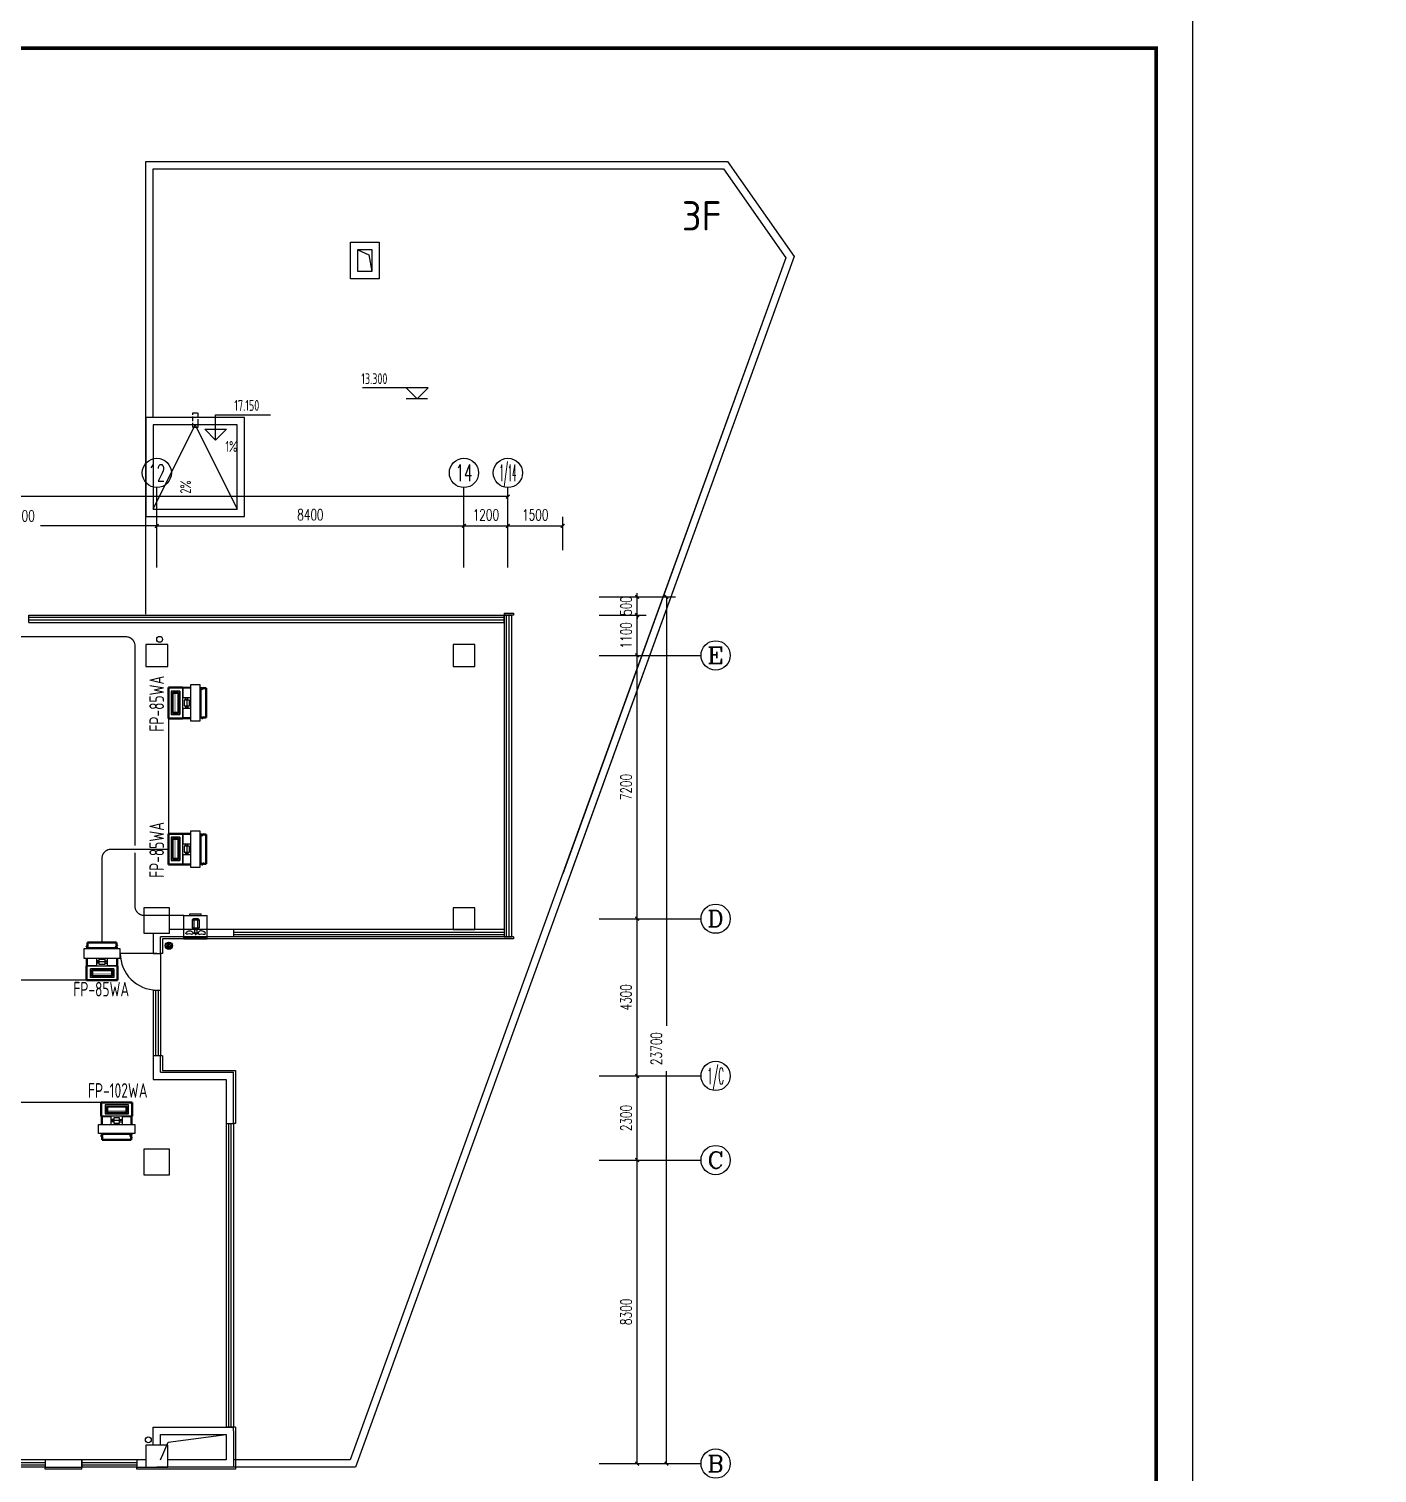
# Model space of a CAD drawing. Extents: x 2166032 to 5302137, y 581493 to 2416206.
# Drawn here: x 2387243 to 2424117, y 1052954 to 1092445 of the extents above; entities that cross this region are included whole.
import ezdxf
from ezdxf.enums import TextEntityAlignment as Align

# ---------------------------------------------------------------- set-up
doc = ezdxf.new("R2010")
doc.units = 0
doc.header["$LTSCALE"] = 1000
doc.header["$MEASUREMENT"] = 0
doc.linetypes.add('DASH', pattern=[0.35, 0.25, -0.1])
for name, color, linetype in [('ACS_FFG_FK', 7, 'Continuous'), ('AXIS', 3, 'Continuous'), ('AXIS_TEXT', 7, 'Continuous'), ('COLUMN', 2, 'Continuous'), ('DIM1', 3, 'Continuous'), ('DIM_ELEV', 3, 'Continuous'), ('DIM_SYMB', 3, 'Continuous'), ('PUB_TEXT', 7, 'Continuous'), ('PUB_TITLE', 137, 'Continuous'), ('S_WIN', 5, 'Continuous'), ('STAIR', 8, 'Continuous'), ('SURFACE', 8, 'Continuous'), ('WALL', 8, 'Continuous'), ('WINDOW', 8, 'Continuous'), ('WIRE-照明', 1, 'Continuous'), ('厨卫', 8, 'Continuous'), ('屋面', 151, 'Continuous'), ('消防', 7, 'Continuous'), ('道路', 2, 'Continuous'), ('风机盘管', 7, 'Continuous')]:
    doc.layers.add(name, color=color, linetype=linetype)
doc.layers.add('ACS_KT_SB', color=130, linetype='Continuous', lineweight=13)
doc.layers.add('ACS_SFG_F2', color=6, linetype='Continuous', lineweight=50)
doc.styles.add('1', font='@tssdeng.shx', dxfattribs={"width": 0.8, "height": 3.5, "bigfont": '!tssdchn.shx'})
doc.styles.add('_TCH_AXIS', font='complex_.ttf')
doc.styles.add('_TCH_DIM', font='tssdeng.shx', dxfattribs={"bigfont": 'tssdchn.shx'})
doc.styles.add('COMPLEX', font='complex_.ttf')
doc.styles.add('DIM_FONT', font='simplex_.ttf', dxfattribs={"width": 0.7})
doc.styles.add('HZ', font='！tssdeng.shx', dxfattribs={"bigfont": '！tssdchn.shx'})
doc.styles.add('TSSD_Dimension', font='Tssdeng.shx', dxfattribs={"width": 0.7, "bigfont": 'tssdchn.shx'})
doc.dimstyles.new('DIMN', dxfattribs={"dimtxt": 300, "dimasz": 100, "dimexe": 250, "dimexo": 300, "dimgap": 150, "dimtad": 1, "dimdec": 0, "dimzin": 0, "dimdsep": 46, "dimtxsty": 'DIM_FONT', "dimblk": 'ARCHTICK', "dimcen": 0.09, "dimclrt": 7, "dimazin": 2, "dimtfac": 1, "dimtdec": 0, "dimtix": 1, "dimtmove": 2, "dimatfit": 3, "dimldrblk": 'ARCHTICK', "dimfxl": 1, "dimtolj": 1, "dimtzin": 0, "dimarcsym": 0})

# ---------------------------------------------------------------- blocks, each defined once
blk = doc.blocks.new('$SB61_1')
for p, q in [((-344, 91), (-380, 54)), ((-380, 54), (-380, -52)), ((-344, 91), (-134, 91)), ((-344, 91), (-344, -89)), ((-344, 43), (-134, 43)), ((-93, 50), (-134, 91)), ((-134, 91), (-134, -89)), ((-93, 50), (-93, -47)), ((-93, 32), (-10, 32)), ((-10, 66), (-10, -64)), ((-10, 66), (10, 66)), ((10, 16), (10, 66)), ((-344, -89), (-380, -52)), ((-344, -45), (-134, -45)), ((-344, -89), (-134, -89)), ((-93, -47), (-134, -89)), ((-93, -27), (-10, -27)), ((-10, -64), (10, -64)), ((10, -16), (10, -64))]:
    blk.add_line(p, q)
for points in [[(27, 198, 0.411372), (11, 254, 0.494273), (-35, 83, 0.741953), (33, 105, 0.098181), (27, 124, -0.171786), (27, 198)], [(31, -198, -0.313475), (12, -256, -0.472676), (-35, -80, -0.748081), (34, -102, -0.098181), (28, -121, 0.171786), (28, -196)]]:
    blk.add_lwpolyline(points, format="xyb")
blk.add_lwpolyline([(10, 16), (34, 16), (34, -16), (10, -16)], close=True)
for tag, p, height, style, width, flags in [('UNIT', (0, 0), 0.001, 'HZ', 0.7, 1), ('WHAT', (0, 0), 0.001, 'HZ', 0.7, 1), ('SPEC', (0, 0), 0.001, 'HZ', 0.7, 1), ('YSIZE', (34, -16), 0.15, 'DIM_FONT', 0.8, 9), ('XSIZE', (34, -16), 0.15, 'DIM_FONT', 0.8, 9)]:
    blk.add_attdef(tag, p, '', height=height, dxfattribs=dict(style=style, width=width, flags=flags))
blk = doc.blocks.new('A$C54D307B5')
at = {"layer": '消防'}
for p, q in [((0, -300), (0, 300)), ((0, 300), (640, 300)), ((165, 345), (475, 345)), ((165, 300), (165, 345)), ((475, 300), (475, 345)), ((640, -300), (640, 300)), ((0, -340), (0, -300)), ((0, -300), (640, -300)), ((0, -340), (640, -340)), ((640, -340), (640, -300))]:
    blk.add_line(p, q, dxfattribs=at)
at = {"layer": '风机盘管', "xscale": -1.057367996545509, "yscale": 1.057367996545509, "zscale": 1.0573679886336, "rotation": 90}
blk.add_blockref('$SB61_1', (321, -183), dxfattribs=at)
blk = doc.blocks.new('H-DTDFFS-20')
for p, q in [((-0.5, 0.5), (0.5, 0.5)), ((-0.5, -0.5), (-0.5, 0.5)), ((0.5, 0.5), (-0.5, 0.5)), ((-0.44, -0.34), (-0.44, 0.34)), ((-0.44, 0.34), (0.44, 0.34)), ((-0.4, 0.3), (0.4, 0.3)), ((-0.4, -0.3), (-0.4, 0.3)), ((0.4, 0.3), (0.4, -0.3)), ((0.44, 0.34), (0.44, -0.34)), ((0.5, 0.5), (0.5, -0.5)), ((0.5, -0.5), (-0.5, -0.5)), ((0.44, -0.34), (-0.44, -0.34)), ((0.4, -0.3), (-0.4, -0.3))]:
    blk.add_line(p, q)
at = {"const_width": 0.01}
for points in [[(-0.4, 0.162), (0.4, 0.162)], [(-0.4, 0), (0.4, 0)], [(-0.4, -0.162), (0.4, -0.162)]]:
    blk.add_lwpolyline(points, dxfattribs=at)
blk = doc.blocks.new('_ArchTick')
at = {"color": 0, "linetype": 'ByBlock', "const_width": 0.4}
blk.add_lwpolyline([(-0.5, -0.5), (0.5, 0.5)], dxfattribs=at)
blk = doc.blocks.new('*D2380')
at = {"layer": 'AXIS', "color": 0, "lineweight": -2}
for p, q in [((2382343, 1078189), (2382343, 1079104)), ((2390743, 1078189), (2390743, 1079104)), ((2382343, 1078854), (2386527, 1078854)), ((2390743, 1078854), (2387560, 1078854))]:
    blk.add_line(p, q, dxfattribs=at)
at = {"layer": 'Defpoints', "color": 0}
for p in [(2390743, 1078854), (2382343, 1077889), (2390743, 1077889)]:
    blk.add_point(p, dxfattribs=at)
at = {"layer": 'AXIS', "color": 0, "lineweight": -2, "xscale": 100, "yscale": 100, "zscale": 100, "rotation": 180}
blk.add_blockref('_ArchTick', (2382343, 1078854), dxfattribs=at)
at = {"layer": 'AXIS', "color": 0, "lineweight": -2, "xscale": 100, "yscale": 100, "zscale": 100}
blk.add_blockref('_ArchTick', (2390743, 1078854), dxfattribs=at)
at = {"layer": 'AXIS', "color": 7, "insert": (2387043, 1079129), "char_height": 300, "attachment_point": 5, "style": 'DIM_FONT'}
blk.add_mtext('\\A1;8400', dxfattribs=at)
blk = doc.blocks.new('*D2381')
at = {"layer": 'AXIS', "color": 0, "lineweight": -2}
for p, q in [((2390743, 1078189), (2390743, 1079104)), ((2399143, 1078189), (2399143, 1079104)), ((2390743, 1078854), (2399143, 1078854))]:
    blk.add_line(p, q, dxfattribs=at)
at = {"layer": 'Defpoints', "color": 0}
for p in [(2399143, 1078854), (2390743, 1077889), (2399143, 1077889)]:
    blk.add_point(p, dxfattribs=at)
at = {"layer": 'AXIS', "color": 0, "lineweight": -2, "xscale": 100, "yscale": 100, "zscale": 100, "rotation": 180}
blk.add_blockref('_ArchTick', (2390743, 1078854), dxfattribs=at)
at = {"layer": 'AXIS', "color": 0, "lineweight": -2, "xscale": 100, "yscale": 100, "zscale": 100}
blk.add_blockref('_ArchTick', (2399143, 1078854), dxfattribs=at)
at = {"layer": 'AXIS', "color": 7, "insert": (2394943, 1079159), "char_height": 300, "attachment_point": 5, "style": 'DIM_FONT'}
blk.add_mtext('\\A1;8400', dxfattribs=at)
blk = doc.blocks.new('*D2382')
at = {"layer": 'AXIS', "color": 0, "lineweight": -2}
for p, q in [((2399143, 1078189), (2399143, 1079104)), ((2400343, 1078189), (2400343, 1079104)), ((2399143, 1078854), (2400343, 1078854))]:
    blk.add_line(p, q, dxfattribs=at)
at = {"layer": 'Defpoints', "color": 0}
for p in [(2400343, 1078854), (2399143, 1077889), (2400343, 1077889)]:
    blk.add_point(p, dxfattribs=at)
at = {"layer": 'AXIS', "color": 0, "lineweight": -2, "xscale": 100, "yscale": 100, "zscale": 100, "rotation": 180}
blk.add_blockref('_ArchTick', (2399143, 1078854), dxfattribs=at)
at = {"layer": 'AXIS', "color": 0, "lineweight": -2, "xscale": 100, "yscale": 100, "zscale": 100}
blk.add_blockref('_ArchTick', (2400343, 1078854), dxfattribs=at)
at = {"layer": 'AXIS', "color": 7, "insert": (2399743, 1079156), "char_height": 300, "attachment_point": 5, "style": 'DIM_FONT'}
blk.add_mtext('\\A1;1200', dxfattribs=at)
blk = doc.blocks.new('*D2383')
at = {"layer": 'AXIS', "color": 0, "lineweight": -2}
for p, q in [((2400343, 1078189), (2400343, 1079104)), ((2401843, 1078189), (2401843, 1079104)), ((2400343, 1078854), (2401843, 1078854))]:
    blk.add_line(p, q, dxfattribs=at)
at = {"layer": 'Defpoints', "color": 0}
for p in [(2401843, 1078854), (2400343, 1077889), (2401843, 1077889)]:
    blk.add_point(p, dxfattribs=at)
at = {"layer": 'AXIS', "color": 0, "lineweight": -2, "xscale": 100, "yscale": 100, "zscale": 100, "rotation": 180}
blk.add_blockref('_ArchTick', (2400343, 1078854), dxfattribs=at)
at = {"layer": 'AXIS', "color": 0, "lineweight": -2, "xscale": 100, "yscale": 100, "zscale": 100}
blk.add_blockref('_ArchTick', (2401843, 1078854), dxfattribs=at)
at = {"layer": 'AXIS', "color": 7, "insert": (2401093, 1079156), "char_height": 300, "attachment_point": 5, "style": 'DIM_FONT'}
blk.add_mtext('\\A1;1500', dxfattribs=at)
blk = doc.blocks.new('*D2400')
at = {"layer": 'AXIS', "color": 0, "lineweight": -2}
for p, q in [((2402836, 1061514), (2404129, 1061514)), ((2403879, 1053214), (2403879, 1061514)), ((2402836, 1053214), (2404129, 1053214))]:
    blk.add_line(p, q, dxfattribs=at)
at = {"layer": 'Defpoints', "color": 0}
for p in [(2402536, 1061514), (2403879, 1061514), (2402536, 1053214)]:
    blk.add_point(p, dxfattribs=at)
at = {"layer": 'AXIS', "color": 0, "lineweight": -2, "xscale": 100, "yscale": 100, "zscale": 100}
for p, rotation in [((2403879, 1061514), 90), ((2403879, 1053214), 270)]:
    blk.add_blockref('_ArchTick', p, dxfattribs=dict(at, rotation=rotation))
at = {"layer": 'AXIS', "color": 7, "insert": (2403578, 1057364), "char_height": 300, "attachment_point": 5, "rotation": 90, "style": 'DIM_FONT'}
blk.add_mtext('\\A1;8300', dxfattribs=at)
blk = doc.blocks.new('*D2401')
at = {"layer": 'AXIS', "color": 0, "lineweight": -2}
for p, q in [((2402836, 1063814), (2404129, 1063814)), ((2403879, 1061514), (2403879, 1063814)), ((2402836, 1061514), (2404129, 1061514))]:
    blk.add_line(p, q, dxfattribs=at)
at = {"layer": 'Defpoints', "color": 0}
for p in [(2402536, 1063814), (2403879, 1063814), (2402536, 1061514)]:
    blk.add_point(p, dxfattribs=at)
at = {"layer": 'AXIS', "color": 0, "lineweight": -2, "xscale": 100, "yscale": 100, "zscale": 100}
for p, rotation in [((2403879, 1063814), 90), ((2403879, 1061514), 270)]:
    blk.add_blockref('_ArchTick', p, dxfattribs=dict(at, rotation=rotation))
at = {"layer": 'AXIS', "color": 7, "insert": (2403578, 1062664), "char_height": 300, "attachment_point": 5, "rotation": 90, "style": 'DIM_FONT'}
blk.add_mtext('\\A1;2300', dxfattribs=at)
blk = doc.blocks.new('*D2402')
at = {"layer": 'AXIS', "color": 0, "lineweight": -2}
for p, q in [((2402836, 1068114), (2404129, 1068114)), ((2403879, 1063814), (2403879, 1068114)), ((2402836, 1063814), (2404129, 1063814))]:
    blk.add_line(p, q, dxfattribs=at)
at = {"layer": 'Defpoints', "color": 0}
for p in [(2402536, 1068114), (2403879, 1068114), (2402536, 1063814)]:
    blk.add_point(p, dxfattribs=at)
at = {"layer": 'AXIS', "color": 0, "lineweight": -2, "xscale": 100, "yscale": 100, "zscale": 100}
for p, rotation in [((2403879, 1068114), 90), ((2403879, 1063814), 270)]:
    blk.add_blockref('_ArchTick', p, dxfattribs=dict(at, rotation=rotation))
at = {"layer": 'AXIS', "color": 7, "insert": (2403574, 1065964), "char_height": 300, "attachment_point": 5, "rotation": 90, "style": 'DIM_FONT'}
blk.add_mtext('\\A1;4300', dxfattribs=at)
blk = doc.blocks.new('*D2403')
at = {"layer": 'AXIS', "color": 0, "lineweight": -2}
for p, q in [((2402836, 1075314), (2404129, 1075314)), ((2403879, 1068114), (2403879, 1075314)), ((2402836, 1068114), (2404129, 1068114))]:
    blk.add_line(p, q, dxfattribs=at)
at = {"layer": 'Defpoints', "color": 0}
for p in [(2402536, 1075314), (2403879, 1075314), (2402536, 1068114)]:
    blk.add_point(p, dxfattribs=at)
at = {"layer": 'AXIS', "color": 0, "lineweight": -2, "xscale": 100, "yscale": 100, "zscale": 100}
for p, rotation in [((2403879, 1075314), 90), ((2403879, 1068114), 270)]:
    blk.add_blockref('_ArchTick', p, dxfattribs=dict(at, rotation=rotation))
at = {"layer": 'AXIS', "color": 7, "insert": (2403578, 1071714), "char_height": 300, "attachment_point": 5, "rotation": 90, "style": 'DIM_FONT'}
blk.add_mtext('\\A1;7200', dxfattribs=at)
blk = doc.blocks.new('*D2404')
at = {"layer": 'AXIS', "color": 0, "lineweight": -2}
for p, q in [((2402836, 1076414), (2404129, 1076414)), ((2403879, 1075314), (2403879, 1076414)), ((2402836, 1075314), (2404129, 1075314))]:
    blk.add_line(p, q, dxfattribs=at)
at = {"layer": 'Defpoints', "color": 0}
for p in [(2402536, 1076414), (2403879, 1076414), (2402536, 1075314)]:
    blk.add_point(p, dxfattribs=at)
at = {"layer": 'AXIS', "color": 0, "lineweight": -2, "xscale": 100, "yscale": 100, "zscale": 100}
for p, rotation in [((2403879, 1076414), 90), ((2403879, 1075314), 270)]:
    blk.add_blockref('_ArchTick', p, dxfattribs=dict(at, rotation=rotation))
at = {"layer": 'AXIS', "color": 7, "insert": (2403578, 1075864), "char_height": 300, "attachment_point": 5, "rotation": 90, "style": 'DIM_FONT'}
blk.add_mtext('\\A1;1100', dxfattribs=at)
blk = doc.blocks.new('*D2405')
at = {"layer": 'AXIS', "color": 0, "lineweight": -2}
for p, q in [((2402836, 1076914), (2404129, 1076914)), ((2403879, 1076914), (2403879, 1077014)), ((2403879, 1076414), (2403879, 1076914)), ((2402836, 1076414), (2404129, 1076414)), ((2403879, 1076414), (2403879, 1076314))]:
    blk.add_line(p, q, dxfattribs=at)
at = {"layer": 'Defpoints', "color": 0}
for p in [(2402536, 1076914), (2403879, 1076914), (2402536, 1076414)]:
    blk.add_point(p, dxfattribs=at)
at = {"layer": 'AXIS', "color": 0, "lineweight": -2, "xscale": 100, "yscale": 100, "zscale": 100}
for p, rotation in [((2403879, 1076914), 270), ((2403879, 1076414), 90)]:
    blk.add_blockref('_ArchTick', p, dxfattribs=dict(at, rotation=rotation))
at = {"layer": 'AXIS', "color": 7, "insert": (2403578, 1076664), "char_height": 300, "attachment_point": 5, "rotation": 90, "style": 'DIM_FONT'}
blk.add_mtext('\\A1;500', dxfattribs=at)
blk = doc.blocks.new('*D2406')
at = {"layer": 'AXIS', "color": 0, "lineweight": -2}
for p, q in [((2403136, 1076914), (2404929, 1076914)), ((2404679, 1076914), (2404679, 1065181)), ((2404679, 1053214), (2404679, 1063948)), ((2403136, 1053214), (2404929, 1053214))]:
    blk.add_line(p, q, dxfattribs=at)
at = {"layer": 'Defpoints', "color": 0}
for p in [(2402836, 1076914), (2404679, 1076914), (2402836, 1053214)]:
    blk.add_point(p, dxfattribs=at)
at = {"layer": 'AXIS', "color": 0, "lineweight": -2, "xscale": 100, "yscale": 100, "zscale": 100}
for p, rotation in [((2404679, 1076914), 90), ((2404679, 1053214), 270)]:
    blk.add_blockref('_ArchTick', p, dxfattribs=dict(at, rotation=rotation))
at = {"layer": 'AXIS', "color": 7, "insert": (2404404, 1064564), "char_height": 300, "attachment_point": 5, "rotation": 90, "style": 'DIM_FONT'}
blk.add_mtext('\\A1;23700', dxfattribs=at)
blk = doc.blocks.new('*D2414')
at = {"layer": 'AXIS', "color": 0, "lineweight": -2}
for p, q in [((2330543, 1078489), (2330543, 1079904)), ((2400343, 1078489), (2400343, 1079904)), ((2330543, 1079654), (2363816, 1079654)), ((2400343, 1079654), (2365036, 1079654))]:
    blk.add_line(p, q, dxfattribs=at)
at = {"layer": 'Defpoints', "color": 0}
for p in [(2400343, 1079654), (2330543, 1078189), (2400343, 1078189)]:
    blk.add_point(p, dxfattribs=at)
at = {"layer": 'AXIS', "color": 0, "lineweight": -2, "xscale": 100, "yscale": 100, "zscale": 100, "rotation": 180}
blk.add_blockref('_ArchTick', (2330543, 1079654), dxfattribs=at)
at = {"layer": 'AXIS', "color": 0, "lineweight": -2, "xscale": 100, "yscale": 100, "zscale": 100}
blk.add_blockref('_ArchTick', (2400343, 1079654), dxfattribs=at)
at = {"layer": 'AXIS', "color": 7, "insert": (2364426, 1079929), "char_height": 300, "attachment_point": 5, "style": 'DIM_FONT'}
blk.add_mtext('\\A1;69800', dxfattribs=at)
blk = doc.blocks.new('$TCHSYS$WIN2D')
for p, q in [((-0.5, 0.5), (0.5, 0.5)), ((-0.5, 0.5), (-0.5, -0.5)), ((0.5, 0.5), (0.5, -0.5)), ((0.5, 0.1667), (-0.5, 0.1667)), ((0.5, -0.1667), (-0.5, -0.1667)), ((-0.5, -0.5), (0.5, -0.5))]:
    blk.add_line(p, q)
blk = doc.blocks.new('_AXISO')
blk.add_circle((0, 0), 0.5)
at = {"layer": 'AXIS_TEXT', "style": 'COMPLEX', "width": 1.171875}
blk.add_attdef('A', text='', height=0.56, dxfattribs=at).set_placement((-0.25, -0.28), (0.25, -0.28), align=Align.FIT)

msp = doc.modelspace()

# ---------------------------------------------------------------- hatches: boundary and pattern name
at = {"layer": 'S_WIN'}
h = msp.add_hatch(dxfattribs=at)
h.set_pattern_fill('ANSI31', color=256, scale=20, style=0)
h.set_pattern_definition([(45, (2100872.442, 526324.65), (-22.4506403, 22.4506403), [])])
h.paths.add_polyline_path([(2390973.3, 1067375, 1), (2391173.3, 1067375, 1)])

# ---------------------------------------------------------------- linework, layer by layer
at = {"color": 0}
for p, q in [((2391443.4, 1074438.6), (2391443.4, 1073588.6)), ((2391668.4, 1074438.6), (2391443.4, 1074438.6)), ((2391455.9, 1074413.6), (2391455.9, 1074163.6)), ((2391668.4, 1074413.6), (2391455.9, 1074413.6)), ((2391455.9, 1074163.6), (2391668.4, 1074163.6)), ((2391530.9, 1074093.6), (2391530.9, 1074163.6)), ((2391562.1, 1074163.6), (2391562.1, 1073863.6)), ((2391593.4, 1074093.6), (2391593.4, 1074163.6)), ((2391668.4, 1073513.6), (2391668.4, 1074513.6)), ((2391668.4, 1074513.6), (2391918.4, 1074513.6)), ((2391918.4, 1074513.6), (2391918.4, 1073513.6)), ((2391918.4, 1074413.6), (2391943.4, 1074413.6)), ((2391943.4, 1074443.6), (2391943.4, 1073583.6)), ((2391455.9, 1073863.6), (2391455.9, 1073613.6)), ((2391668.4, 1073863.6), (2391455.9, 1073863.6)), ((2391637.2, 1074093.6), (2391487.2, 1074093.6)), ((2391487.2, 1074093.6), (2391487.2, 1073933.6)), ((2391487.2, 1073933.6), (2391637.2, 1073933.6)), ((2391530.9, 1073933.6), (2391530.9, 1073863.6)), ((2391593.4, 1073933.6), (2391593.4, 1073863.6)), ((2391637.2, 1073933.6), (2391637.2, 1074093.6)), ((2391443.4, 1073588.6), (2391668.4, 1073588.6)), ((2391455.9, 1073613.6), (2391668.4, 1073613.6)), ((2391918.4, 1073513.6), (2391668.4, 1073513.6)), ((2391918.4, 1073613.6), (2391943.4, 1073613.6)), ((2391443.4, 1070439.5), (2391443.4, 1069589.5)), ((2391668.4, 1070439.5), (2391443.4, 1070439.5)), ((2391455.9, 1070414.5), (2391455.9, 1070164.5)), ((2391668.4, 1070414.5), (2391455.9, 1070414.5)), ((2391668.4, 1069514.5), (2391668.4, 1070514.5)), ((2391668.4, 1070514.5), (2391918.4, 1070514.5)), ((2391918.4, 1070514.5), (2391918.4, 1069514.5)), ((2391918.4, 1070414.5), (2391943.4, 1070414.5)), ((2391943.4, 1070444.5), (2391943.4, 1069584.5)), ((2391455.9, 1070164.5), (2391668.4, 1070164.5)), ((2391455.9, 1069864.5), (2391455.9, 1069614.5)), ((2391668.4, 1069864.5), (2391455.9, 1069864.5)), ((2391637.2, 1070094.5), (2391487.2, 1070094.5)), ((2391487.2, 1070094.5), (2391487.2, 1069934.5)), ((2391487.2, 1069934.5), (2391637.2, 1069934.5)), ((2391530.9, 1070094.5), (2391530.9, 1070164.5)), ((2391530.9, 1069934.5), (2391530.9, 1069864.5)), ((2391562.1, 1070164.5), (2391562.1, 1069864.5)), ((2391593.4, 1070094.5), (2391593.4, 1070164.5)), ((2391593.4, 1069934.5), (2391593.4, 1069864.5)), ((2391637.2, 1069934.5), (2391637.2, 1070094.5)), ((2391443.4, 1069589.5), (2391668.4, 1069589.5)), ((2391455.9, 1069614.5), (2391668.4, 1069614.5)), ((2391918.4, 1069514.5), (2391668.4, 1069514.5)), ((2391918.4, 1069614.5), (2391943.4, 1069614.5)), ((2389743.4, 1067289.3), (2388743.4, 1067289.3)), ((2388743.4, 1067289.3), (2388743.4, 1067039.3)), ((2388743.4, 1067039.3), (2389743.4, 1067039.3)), ((2389673.4, 1067314.3), (2388813.4, 1067314.3)), ((2388818.4, 1066814.3), (2388818.4, 1067039.3)), ((2388843.4, 1067289.3), (2388843.4, 1067314.3)), ((2388843.4, 1066826.8), (2388843.4, 1067039.3)), ((2389093.4, 1067039.3), (2389093.4, 1066826.8)), ((2389393.4, 1066826.8), (2389393.4, 1067039.3)), ((2389643.4, 1067289.3), (2389643.4, 1067314.3)), ((2389643.4, 1067039.3), (2389643.4, 1066826.8)), ((2389668.4, 1067039.3), (2389668.4, 1066814.3)), ((2389743.4, 1067039.3), (2389743.4, 1067289.3)), ((2389668.4, 1066814.3), (2388818.4, 1066814.3)), ((2389093.4, 1066826.8), (2388843.4, 1066826.8)), ((2389163.4, 1066964.3), (2389093.4, 1066964.3)), ((2389393.4, 1066933.1), (2389093.4, 1066933.1)), ((2389163.4, 1066901.8), (2389093.4, 1066901.8)), ((2389163.4, 1066858.1), (2389163.4, 1067008.1)), ((2389163.4, 1067008.1), (2389323.4, 1067008.1)), ((2389323.4, 1066858.1), (2389163.4, 1066858.1)), ((2389323.4, 1067008.1), (2389323.4, 1066858.1)), ((2389323.4, 1066964.3), (2389393.4, 1066964.3)), ((2389323.4, 1066901.8), (2389393.4, 1066901.8)), ((2389643.4, 1066826.8), (2389393.4, 1066826.8)), ((2390068.4, 1062713.3), (2389218.4, 1062713.3)), ((2389218.4, 1062713.3), (2389218.4, 1062488.3)), ((2389493.4, 1062700.8), (2389243.4, 1062700.8)), ((2389243.4, 1062700.8), (2389243.4, 1062488.3)), ((2389493.4, 1062488.3), (2389493.4, 1062700.8)), ((2390043.4, 1062700.8), (2389793.4, 1062700.8)), ((2389793.4, 1062700.8), (2389793.4, 1062488.3)), ((2390043.4, 1062488.3), (2390043.4, 1062700.8)), ((2390068.4, 1062488.3), (2390068.4, 1062713.3)), ((2389143.4, 1062488.3), (2390143.4, 1062488.3)), ((2389143.4, 1062238.3), (2389143.4, 1062488.3)), ((2389563.4, 1062625.8), (2389493.4, 1062625.8)), ((2389793.4, 1062594.6), (2389493.4, 1062594.6)), ((2389563.4, 1062563.3), (2389493.4, 1062563.3)), ((2389563.4, 1062669.5), (2389563.4, 1062519.5)), ((2389723.4, 1062669.5), (2389563.4, 1062669.5)), ((2389563.4, 1062519.5), (2389723.4, 1062519.5)), ((2389723.4, 1062519.5), (2389723.4, 1062669.5)), ((2389723.4, 1062625.8), (2389793.4, 1062625.8)), ((2389723.4, 1062563.3), (2389793.4, 1062563.3)), ((2390143.4, 1062488.3), (2390143.4, 1062238.3)), ((2390143.4, 1062238.3), (2389143.4, 1062238.3)), ((2390073.4, 1062213.3), (2389213.4, 1062213.3)), ((2389243.4, 1062238.3), (2389243.4, 1062213.3)), ((2390043.4, 1062238.3), (2390043.4, 1062213.3))]:
    msp.add_line(p, q, dxfattribs=at)
msp.add_circle((2604640.5, 1020101.3), 438608.5)
at = {"layer": 'ACS_SFG_F2'}
for p, q in [((2391065.1, 1074436.1), (2391443.4, 1074436.1)), ((2391065.1, 1074436.1), (2391065.1, 1073591)), ((2391943.4, 1074413.6), (2391989.3, 1074413.6)), ((2391964.6, 1074379), (2392041.8, 1074436.9)), ((2391989.3, 1074413.6), (2391964.6, 1074379)), ((2392041.8, 1074436.9), (2392031.2, 1074414.1)), ((2392031.2, 1074414.1), (2392093.4, 1074413.6)), ((2392093.4, 1074413.6), (2392093.4, 1073613.6)), ((2391065.1, 1073591), (2391443.4, 1073591)), ((2391943.4, 1073613.6), (2391989.3, 1073613.6)), ((2391964.6, 1073579), (2392041.8, 1073636.9)), ((2391989.3, 1073613.6), (2391964.6, 1073579)), ((2392041.8, 1073636.9), (2392031.2, 1073614.1)), ((2392031.2, 1073614.1), (2392093.4, 1073613.6)), ((2391065.1, 1070437), (2391443.4, 1070437)), ((2391065.1, 1070437), (2391065.1, 1069591.9)), ((2391943.4, 1070414.5), (2391989.3, 1070414.5)), ((2391964.6, 1070379.9), (2392041.8, 1070437.8)), ((2391989.3, 1070414.5), (2391964.6, 1070379.9)), ((2392041.8, 1070437.8), (2392031.2, 1070415)), ((2392031.2, 1070415), (2392093.4, 1070414.5)), ((2392093.4, 1070414.5), (2392093.4, 1069614.5)), ((2391065.1, 1069591.9), (2391443.4, 1069591.9)), ((2391943.4, 1069614.5), (2391989.3, 1069614.5)), ((2391964.6, 1069579.9), (2392041.8, 1069637.8)), ((2391989.3, 1069614.5), (2391964.6, 1069579.9)), ((2392041.8, 1069637.8), (2392031.2, 1069615)), ((2392031.2, 1069615), (2392093.4, 1069614.5)), ((2389643.4, 1067464.3), (2388843.4, 1067464.3)), ((2388843.9, 1067402.1), (2388843.4, 1067464.3)), ((2389643.9, 1067402.1), (2389643.4, 1067464.3)), ((2388808.8, 1067335.5), (2388866.7, 1067412.7)), ((2388843.4, 1067360.2), (2388808.8, 1067335.5)), ((2388843.4, 1067314.3), (2388843.4, 1067360.2)), ((2388866.7, 1067412.7), (2388843.9, 1067402.1)), ((2389608.8, 1067335.5), (2389666.7, 1067412.7)), ((2389643.4, 1067360.2), (2389608.8, 1067335.5)), ((2389643.4, 1067314.3), (2389643.4, 1067360.2)), ((2389666.7, 1067412.7), (2389643.9, 1067402.1)), ((2388820.8, 1066436), (2388820.8, 1066814.3)), ((2389665.9, 1066436), (2389665.9, 1066814.3)), ((2389665.9, 1066436), (2388820.8, 1066436)), ((2390065.9, 1063091.6), (2389220.8, 1063091.6)), ((2389220.8, 1063091.6), (2389220.8, 1062713.3)), ((2390065.9, 1063091.6), (2390065.9, 1062713.3)), ((2389243.4, 1062167.4), (2389208.8, 1062192.1)), ((2389208.8, 1062192.1), (2389266.7, 1062114.9)), ((2389243.4, 1062213.3), (2389243.4, 1062167.4)), ((2389243.9, 1062125.5), (2389243.4, 1062063.3)), ((2390043.4, 1062063.3), (2389243.4, 1062063.3)), ((2389266.7, 1062114.9), (2389243.9, 1062125.5)), ((2390043.4, 1062167.4), (2390008.8, 1062192.1)), ((2390008.8, 1062192.1), (2390066.7, 1062114.9)), ((2390043.4, 1062213.3), (2390043.4, 1062167.4)), ((2390043.9, 1062125.5), (2390043.4, 1062063.3)), ((2390066.7, 1062114.9), (2390043.9, 1062125.5))]:
    msp.add_line(p, q, dxfattribs=at)
at = {"layer": 'AXIS'}
for p, q in [((2390743.4, 1077714.3), (2390743.4, 1079904.4)), ((2399143.4, 1077714.3), (2399143.4, 1079904.4)), ((2400343.4, 1077714.3), (2400343.4, 1079904.4)), ((2402836.4, 1075314.3), (2405626.2, 1075314.3)), ((2402836.4, 1068114.3), (2405626.2, 1068114.3)), ((2402836.4, 1063814.3), (2405626.2, 1063814.3)), ((2402836.4, 1061514.3), (2405626.2, 1061514.3)), ((2402836.4, 1053214.3), (2405626.2, 1053214.3))]:
    msp.add_line(p, q, dxfattribs=at)
msp.add_lwpolyline([(2390843.4, 1053313.5), (2391056.2, 1053797.4), (2392643.4, 1054013.4)], dxfattribs=at)
at = {"layer": 'COLUMN'}
for p, q in [((2391043.4, 1075614.3), (2390443.4, 1075614.3)), ((2390443.4, 1075614.3), (2390443.4, 1075014.3)), ((2391043.4, 1075014.3), (2391043.4, 1075614.3)), ((2399443.4, 1075614.3), (2398843.4, 1075614.3)), ((2398843.4, 1075614.3), (2398843.4, 1075014.3)), ((2399443.4, 1075014.3), (2399443.4, 1075614.3)), ((2390443.4, 1075014.3), (2391043.4, 1075014.3)), ((2398843.4, 1075014.3), (2399443.4, 1075014.3)), ((2391091.8, 1068414.3), (2390391.8, 1068414.3)), ((2390391.8, 1068414.3), (2390391.8, 1067714.3)), ((2391091.8, 1067714.3), (2391091.8, 1068414.3)), ((2399443.4, 1068414.3), (2398843.4, 1068414.3)), ((2398843.4, 1068414.3), (2398843.4, 1067814.3)), ((2399443.4, 1067814.3), (2399443.4, 1068414.3)), ((2398843.4, 1067814.3), (2399443.4, 1067814.3)), ((2390391.8, 1067714.3), (2391091.8, 1067714.3)), ((2391091.8, 1061814.3), (2390391.8, 1061814.3)), ((2390391.8, 1061814.3), (2390391.8, 1061114.3)), ((2391091.8, 1061114.3), (2391091.8, 1061814.3)), ((2390391.8, 1061114.3), (2391091.8, 1061114.3)), ((2391043.1, 1053714.5), (2390443.1, 1053714.5)), ((2390443.1, 1053714.5), (2390443.1, 1053114.5)), ((2391043.1, 1053114.5), (2391043.1, 1053714.5)), ((2390443.1, 1053114.5), (2391043.1, 1053114.5))]:
    msp.add_line(p, q, dxfattribs=at)
at = {"layer": 'DIM_ELEV', "linetype": 'Continuous'}
for p, q in [((2398163.8, 1082627), (2396363.8, 1082627)), ((2397863.8, 1082327), (2397563.8, 1082627)), ((2397863.8, 1082327), (2398163.8, 1082627)), ((2398143.3, 1082327), (2397563.8, 1082327))]:
    msp.add_line(p, q, dxfattribs=at)
at = {"layer": 'DIM_ELEV'}
for p, q in [((2392351.6, 1081195.6), (2392351.6, 1081895.6)), ((2392351.6, 1081895.6), (2393851.6, 1081895.6)), ((2392351.6, 1081195.6), (2392051.6, 1081495.6)), ((2392051.6, 1081495.6), (2392651.6, 1081495.6)), ((2392351.6, 1081195.6), (2392651.6, 1081495.6))]:
    msp.add_line(p, q, dxfattribs=at)
at = {"layer": 'DIM_SYMB'}
for points in [[(2390218.1, 1080777.6, 0, 0, 0), (2391078.8, 1080777.6, 80, 0, 0), (2391378.8, 1080777.6, 0, 0, 0)], [(2391777.3, 1079346.6, 0, 0, 0), (2391777.3, 1080207.4, 80, 0, 0), (2391777.3, 1080507.4, 0, 0, 0)], [(2393368.7, 1080777.6, 0, 0, 0), (2392507.9, 1080777.6, 80, 0, 0), (2392207.9, 1080777.6, 0, 0, 0)]]:
    msp.add_lwpolyline(points, format="xyseb", dxfattribs=at)
at = {"layer": 'PUB_TITLE'}
msp.add_lwpolyline([(2313973.2, 1033519.6), (2419073.2, 1033519.6), (2419073.2, 1092919.6), (2313973.2, 1092919.6)], close=True, dxfattribs=at)
at = {"layer": 'PUB_TITLE', "const_width": 100}
msp.add_lwpolyline([(2316473.2, 1034519.6), (2418073.2, 1034519.6), (2418073.2, 1091919.6), (2316473.2, 1091919.6)], close=True, dxfattribs=at)
at = {"layer": 'S_WIN'}
msp.add_circle((2391073.3, 1067375), 100, dxfattribs=at)
at = {"layer": 'STAIR'}
for points in [[(2390443.4, 1076444.3), (2390443.4, 1088814.3), (2406346.2, 1088814.3), (2408173.4, 1086217.4), (2401843.4, 1068755.3)], [(2390643.4, 1081814.3), (2390643.4, 1088614.3), (2406242.3, 1088614.3), (2407949.8, 1086187.6), (2401843.4, 1069342.2)], [(2408173.4, 1086217.4), (2396173.5, 1053114.3), (2392843.4, 1053114.3)], [(2407949.8, 1086187.6), (2396033.3, 1053314.3), (2392843.4, 1053314.3)], [(2393143.4, 1079114.3), (2393143.4, 1081814.3), (2390443.4, 1081814.3), (2390443.4, 1079114.3), (2393143.4, 1079114.3)]]:
    msp.add_lwpolyline(points, dxfattribs=at)
msp.add_lwpolyline([(2392943.4, 1079314.3), (2392943.4, 1081614.3), (2390643.4, 1081614.3), (2390643.4, 1079314.3)], close=True, dxfattribs=at)
at = {"layer": 'SURFACE'}
for p, q in [((2400243.4, 1076464.3), (2400243.4, 1076414.3)), ((2400243.4, 1076464.3), (2400493.4, 1076464.3)), ((2400493.4, 1076414.3), (2400443.4, 1076414.3)), ((2400493.4, 1076464.3), (2400493.4, 1076414.3)), ((2390893.4, 1067564.3), (2390893.4, 1067164.3)), ((2399143.4, 1067564.3), (2390893.4, 1067564.3)), ((2400493.4, 1067564.3), (2399143.4, 1067564.3)), ((2400493.4, 1067614.3), (2400443.4, 1067614.3)), ((2400493.4, 1067614.3), (2400493.4, 1067564.3)), ((2390893.4, 1067164.3), (2390843.4, 1067164.3)), ((2390893.4, 1064364.3), (2390843.4, 1064364.3)), ((2390893.4, 1064364.3), (2390893.4, 1063964.3)), ((2390893.4, 1063964.3), (2392893.4, 1063964.3)), ((2392893.4, 1063964.3), (2392893.4, 1062514.3)), ((2392893.4, 1062514.3), (2392843.4, 1062514.3)), ((2392893.4, 1054214.3), (2392843.4, 1054214.3)), ((2392893.4, 1054214.3), (2392893.4, 1054113.4)), ((2392893.4, 1054113.4), (2392893.4, 1053064.3)), ((2387693.4, 1053064.2), (2387693.4, 1053114.2)), ((2388693.4, 1053064.3), (2387693.4, 1053064.2)), ((2388693.4, 1053064.3), (2388693.4, 1053114.3)), ((2390193.4, 1053064.3), (2390193.4, 1053114.3)), ((2390743.4, 1053064.3), (2390193.4, 1053064.3)), ((2392893.4, 1053064.3), (2390743.4, 1053064.3))]:
    msp.add_line(p, q, dxfattribs=at)
at = {"layer": 'WALL'}
for p, q in [((2400443.4, 1076414.3), (2400243.4, 1076414.3)), ((2400243.4, 1076414.3), (2400243.4, 1076214.3)), ((2400243.4, 1076214.3), (2400243.4, 1067814.3)), ((2400443.4, 1076414.3), (2400443.4, 1067614.3)), ((2398843.4, 1067814.3), (2391091.8, 1067814.3)), ((2400243.4, 1067814.3), (2399443.4, 1067814.3)), ((2390643.4, 1067714.3), (2390643.4, 1067164.3)), ((2390843.4, 1067164.3), (2390843.4, 1067614.3)), ((2399143.4, 1067614.3), (2390843.4, 1067614.3)), ((2400443.4, 1067614.3), (2399143.4, 1067614.3)), ((2390643.4, 1067164.3), (2390843.4, 1067164.3)), ((2390843.4, 1064364.3), (2390643.4, 1064364.3)), ((2390643.4, 1064364.3), (2390643.4, 1063714.3)), ((2390843.4, 1063914.3), (2390843.4, 1064364.3)), ((2390843.4, 1063914.3), (2392843.4, 1063914.3)), ((2392843.4, 1062514.3), (2392843.4, 1063914.3)), ((2390643.4, 1063714.3), (2392643.4, 1063714.3)), ((2392643.4, 1063714.3), (2392643.4, 1062514.3)), ((2392643.4, 1062514.3), (2392843.4, 1062514.3)), ((2390643.4, 1054213.4), (2392643.4, 1054213.4)), ((2390643.4, 1053714.5), (2390643.4, 1054213.4)), ((2390843.4, 1054013.4), (2392643.4, 1054013.4)), ((2390843.4, 1053714.5), (2390843.4, 1054013.4)), ((2392843.4, 1054214.3), (2392643.4, 1054214.3)), ((2392643.4, 1054214.3), (2392643.4, 1054213.4)), ((2392643.4, 1054013.4), (2392643.4, 1053314.3)), ((2392843.4, 1054113.4), (2392843.4, 1054214.3)), ((2392843.4, 1054113.4), (2392843.4, 1053114.3)), ((2388693.4, 1053314.3), (2387693.4, 1053314.2)), ((2387693.4, 1053314.2), (2387693.4, 1053114.2)), ((2388693.4, 1053114.3), (2388693.4, 1053314.3)), ((2390443.1, 1053314.3), (2390193.4, 1053314.3)), ((2390193.4, 1053314.3), (2390193.4, 1053114.3)), ((2392643.4, 1053314.3), (2391043.1, 1053314.3)), ((2387693.4, 1053114.2), (2388693.4, 1053114.3)), ((2390193.4, 1053114.3), (2390743.4, 1053114.3)), ((2392843.4, 1053114.3), (2390743.4, 1053114.3))]:
    msp.add_line(p, q, dxfattribs=at)
msp.add_lwpolyline([(2390443.4, 1076924.8), (2390443.4, 1088814.3), (2406346.2, 1088814.3), (2408173.4, 1086217.4), (2401843.4, 1068755.3)], dxfattribs=at)
for points in [[(2396043.4, 1086614.3), (2396821.7, 1086614.3), (2396821.7, 1085614.3), (2396043.4, 1085614.3)], [(2396243.4, 1086414.3), (2396621.7, 1086414.3), (2396621.7, 1085814.3), (2396243.4, 1085814.3)]]:
    msp.add_lwpolyline(points, close=True, dxfattribs=at)
at = {"layer": 'WINDOW'}
for p, q in [((2390743.4, 1067164.3), (2389743.4, 1067164.3)), ((2390843.4, 1067164.3), (2390843.4, 1064364.3)), ((2390643.4, 1066164.3), (2390643.4, 1064364.3)), ((2390643.4, 1066164.3), (2390843.4, 1066164.3)), ((2390710, 1066164.3), (2390710, 1064364.3)), ((2390776.7, 1066164.3), (2390776.7, 1064364.3)), ((2390843.4, 1066164.3), (2390843.4, 1064364.3))]:
    msp.add_line(p, q, dxfattribs=at)
msp.add_arc((2390743.4, 1067164.3), 1000, 180, 270, dxfattribs=at)
at = {"layer": 'WIRE-照明', "linetype": 'Continuous', "const_width": 35}
for points in [[(2383694.9, 1075824.6), (2389895.6, 1075824.6, -0.4142136), (2390145.6, 1075574.6), (2390145.6, 1070107)], [(2391065.1, 1070014.5), (2389493.4, 1070014.5, 0.4142136), (2389243.4, 1069764.5), (2389243.4, 1067464.3)], [(2390145.6, 1069922), (2390145.6, 1068454, 0.4142136), (2390395.6, 1068204), (2391482.9, 1068204)]]:
    msp.add_lwpolyline(points, format="xyb", dxfattribs=at)
for points in [[(2391065.1, 1073591), (2391065.1, 1070437)], [(2385265.9, 1066436), (2388820.8, 1066436)], [(2385265.9, 1063092.6), (2389220.8, 1063091.6)]]:
    msp.add_lwpolyline(points, dxfattribs=at)
at = {"layer": '厨卫', "linetype": 'DASH', "ltscale": 0.5}
msp.add_lwpolyline([(2391863.2, 1081545.4), (2391723.2, 1081545.4), (2391723.2, 1081945.4), (2391863.2, 1081945.4), (2391863.2, 1081545.4)], dxfattribs=at)
at = {"layer": '屋面'}
msp.add_lwpolyline([(2390643.4, 1079314.3), (2391793.4, 1081614.3), (2392943.4, 1079314.3)], dxfattribs=at)
at = {"layer": '屋面', "color": 6}
for centre in [(2390818.8, 1075752.5), (2390509.8, 1053863.7)]:
    msp.add_circle(centre, 80, dxfattribs=at)
at = {"layer": '道路'}
msp.add_lwpolyline([(2396243.4, 1086404.6), (2396541.2, 1086270.9), (2396621.7, 1085814.3)], dxfattribs=at)

# ---------------------------------------------------------------- block references
msp.add_blockref('A$C54D307B5', (2391482.9, 1067904.3))
at = {"layer": 'ACS_FFG_FK', "xscale": -640, "yscale": 240, "zscale": 0.7999999999999972}
for p, rotation in [((2391256, 1074020, -52), 270), ((2391256, 1070020.9, -52), 270), ((2389649.8, 1062900.7, -52), 180)]:
    msp.add_blockref('H-DTDFFS-20', p, dxfattribs=dict(at, rotation=rotation))
at = {"layer": 'ACS_FFG_FK', "xscale": 640, "yscale": 240, "zscale": 0.7999999999999972}
msp.add_blockref('H-DTDFFS-20', (2389249.8, 1066626.9, -52), dxfattribs=at)
at = {"layer": 'AXIS'}
ref = msp.add_blockref('_AXISO', (2390743.4, 1080304.4), dxfattribs=dict(at, xscale=800, yscale=800, zscale=800))
ref.add_attrib('A', '12', dxfattribs={"layer": 'AXIS_TEXT', "height": 452.55, "style": '_TCH_AXIS', "width": 0.597514}).set_placement((2390517.1, 1080078.1), (2390969.6, 1080078.1), align=Align.FIT)
ref = msp.add_blockref('_AXISO', (2399143.4, 1080304.4), dxfattribs=dict(at, xscale=800, yscale=800, zscale=800))
ref.add_attrib('A', '14', dxfattribs={"layer": 'AXIS_TEXT', "height": 452.55, "style": '_TCH_AXIS', "width": 0.581255}).set_placement((2398917.1, 1080078.1), (2399369.6, 1080078.1), align=Align.FIT)
ref = msp.add_blockref('_AXISO', (2400343.4, 1080304.4), dxfattribs=dict(at, xscale=800, yscale=800, zscale=800))
ref.add_attrib('A', '1/14', dxfattribs={"layer": 'AXIS_TEXT', "height": 452.55, "style": '_TCH_AXIS', "width": 0.286726}).set_placement((2400117.1, 1080078.1), (2400569.6, 1080078.1), align=Align.FIT)
ref = msp.add_blockref('_AXISO', (2406026.2, 1075314.3), dxfattribs=dict(at, xscale=800, yscale=800, zscale=800))
ref.add_attrib('A', 'E', dxfattribs={"layer": 'AXIS_TEXT', "height": 452.5, "style": '_TCH_AXIS'}).set_placement((2405799.9, 1075088), (2406252.5, 1075088), align=Align.FIT)
ref = msp.add_blockref('_AXISO', (2406026.2, 1068114.3), dxfattribs=dict(at, xscale=800, yscale=800, zscale=800))
ref.add_attrib('A', 'D', dxfattribs={"layer": 'AXIS_TEXT', "height": 452.5, "style": '_TCH_AXIS', "width": 0.95528}).set_placement((2405799.9, 1067888), (2406252.5, 1067888), align=Align.FIT)
ref = msp.add_blockref('_AXISO', (2406026.2, 1063814.3), dxfattribs=dict(at, xscale=800, yscale=800, zscale=800))
ref.add_attrib('A', '1/C', dxfattribs={"layer": 'AXIS_TEXT', "height": 452.55, "style": '_TCH_AXIS', "width": 0.361372}).set_placement((2405799.9, 1063588), (2406252.5, 1063588), align=Align.FIT)
ref = msp.add_blockref('_AXISO', (2406026.2, 1061514.3), dxfattribs=dict(at, xscale=800, yscale=800, zscale=800))
ref.add_attrib('A', 'C', dxfattribs={"layer": 'AXIS_TEXT', "height": 452.5, "style": '_TCH_AXIS'}).set_placement((2405799.9, 1061288), (2406252.5, 1061288), align=Align.FIT)
ref = msp.add_blockref('_AXISO', (2406026.2, 1053214.3), dxfattribs=dict(at, xscale=800, yscale=800, zscale=800))
ref.add_attrib('A', 'B', dxfattribs={"layer": 'AXIS_TEXT', "height": 452.5, "style": '_TCH_AXIS', "width": 0.95528}).set_placement((2405799.9, 1052988), (2406252.5, 1052988), align=Align.FIT)
at = {"layer": 'WINDOW', "yscale": -200}
for p, xscale, zscale, rotation in [((2393743.4, 1076314.3), 13000, 13000, 359.9999999999927), ((2400343.4, 1072014.3), 8800, 8800, 270.0000022749623), ((2396543.4, 1067714.3), 7400, 7400, 180), ((2392743.4, 1058364.3), 8300, 8300, 270), ((2386943.4, 1053214.2), 1500, 1500, 180.0012762042895), ((2389443.4, 1053214.3), 1500, 1500, 180.0012762042895)]:
    msp.add_blockref('$TCHSYS$WIN2D', p, dxfattribs=dict(at, xscale=xscale, zscale=zscale, rotation=rotation))

# ---------------------------------------------------------------- texts
at = {"layer": 'ACS_KT_SB', "color": 0, "style": 'TSSD_Dimension', "width": 0.7}
for p in [(2390939.2, 1073229.7, -125), (2390939.2, 1069230.6, -125)]:
    msp.add_text('FP-85WA', height=400, rotation=90, dxfattribs=at).set_placement(p)
for s, p in [('FP-85WA', (2388459.5, 1065987.1, -125)), ('FP-102WA', (2388859.5, 1063217.5, -125))]:
    msp.add_text(s, height=400, dxfattribs=at).set_placement(p)
at = {"layer": 'DIM1', "style": '1'}
msp.add_text('3F', height=800, rotation=359.9544, dxfattribs=at).set_placement((2405103.3, 1086932))
at = {"layer": 'PUB_TEXT', "linetype": 'Continuous', "style": '_TCH_DIM', "width": 0.705882}
msp.add_text('13.300', height=297.5, dxfattribs=at).set_placement((2396333.8, 1082732))
at = {"layer": 'PUB_TEXT', "style": '_TCH_DIM', "width": 0.705882}
for s, p in [('17.150', (2392861.6, 1082000.6)), ('1%', (2392618.3, 1080877.6))]:
    msp.add_text(s, height=297.5, dxfattribs=at).set_placement(p)
msp.add_text('2%', height=297.5, rotation=90, dxfattribs=at).set_placement((2391677.3, 1079737))

# ---------------------------------------------------------------- dimensions: what is measured, and where the dimension line sits
at = {"layer": 'AXIS'}
for base, p1, p2, angle, picture, middle in [((2400343.4, 1079654.4), (2330543.4, 1078188.6), (2400343.4, 1078188.6), 0, '*D2414', (2364426.2, 1079929.4)), ((2390743.4, 1078854.4), (2382343.4, 1077888.6), (2390743.4, 1077888.6), 0, '*D2380', (2387043.4, 1079129.4)), ((2404679.3, 1076914.3), (2402836.4, 1053214.3), (2402836.4, 1076914.3), 90, '*D2406', (2404404.3, 1064564.3))]:
    dim = msp.add_linear_dim(base=base, p1=p1, p2=p2, angle=angle, dimstyle='DIMN', dxfattribs=at)
    dim.commit()
    dim.dimension.update_dxf_attribs({"geometry": picture, "text_midpoint": middle, "dimtype": 161})
for p1, p2, distance, picture, middle in [((2390743.4, 1077888.6), (2399143.4, 1077888.6), 965.8, '*D2381', (2394943.4, 1079159.2)), ((2399143.4, 1077888.6), (2400343.4, 1077888.6), 965.8, '*D2382', (2399743.4, 1079155.8)), ((2400343.4, 1077888.6), (2401843.4, 1077888.6), 965.8, '*D2383', (2401093.4, 1079155.8)), ((2402536.4, 1076414.3), (2402536.4, 1076914.3), -1342.9, '*D2405', (2403577.9, 1076664.3)), ((2402536.4, 1075314.3), (2402536.4, 1076414.3), -1342.9, '*D2404', (2403577.9, 1075864.3)), ((2402536.4, 1068114.3), (2402536.4, 1075314.3), -1342.9, '*D2403', (2403577.9, 1071714.3)), ((2402536.4, 1063814.3), (2402536.4, 1068114.3), -1342.9, '*D2402', (2403574.5, 1065964.3)), ((2402536.4, 1061514.3), (2402536.4, 1063814.3), -1342.9, '*D2401', (2403577.9, 1062664.3)), ((2402536.4, 1053214.3), (2402536.4, 1061514.3), -1342.9, '*D2400', (2403577.9, 1057364.3))]:
    dim = msp.add_aligned_dim(p1=p1, p2=p2, distance=distance, dimstyle='DIMN', dxfattribs=at)
    dim.commit()
    dim.dimension.update_dxf_attribs({"geometry": picture, "text_midpoint": middle})

doc.saveas('drawing.dxf')
